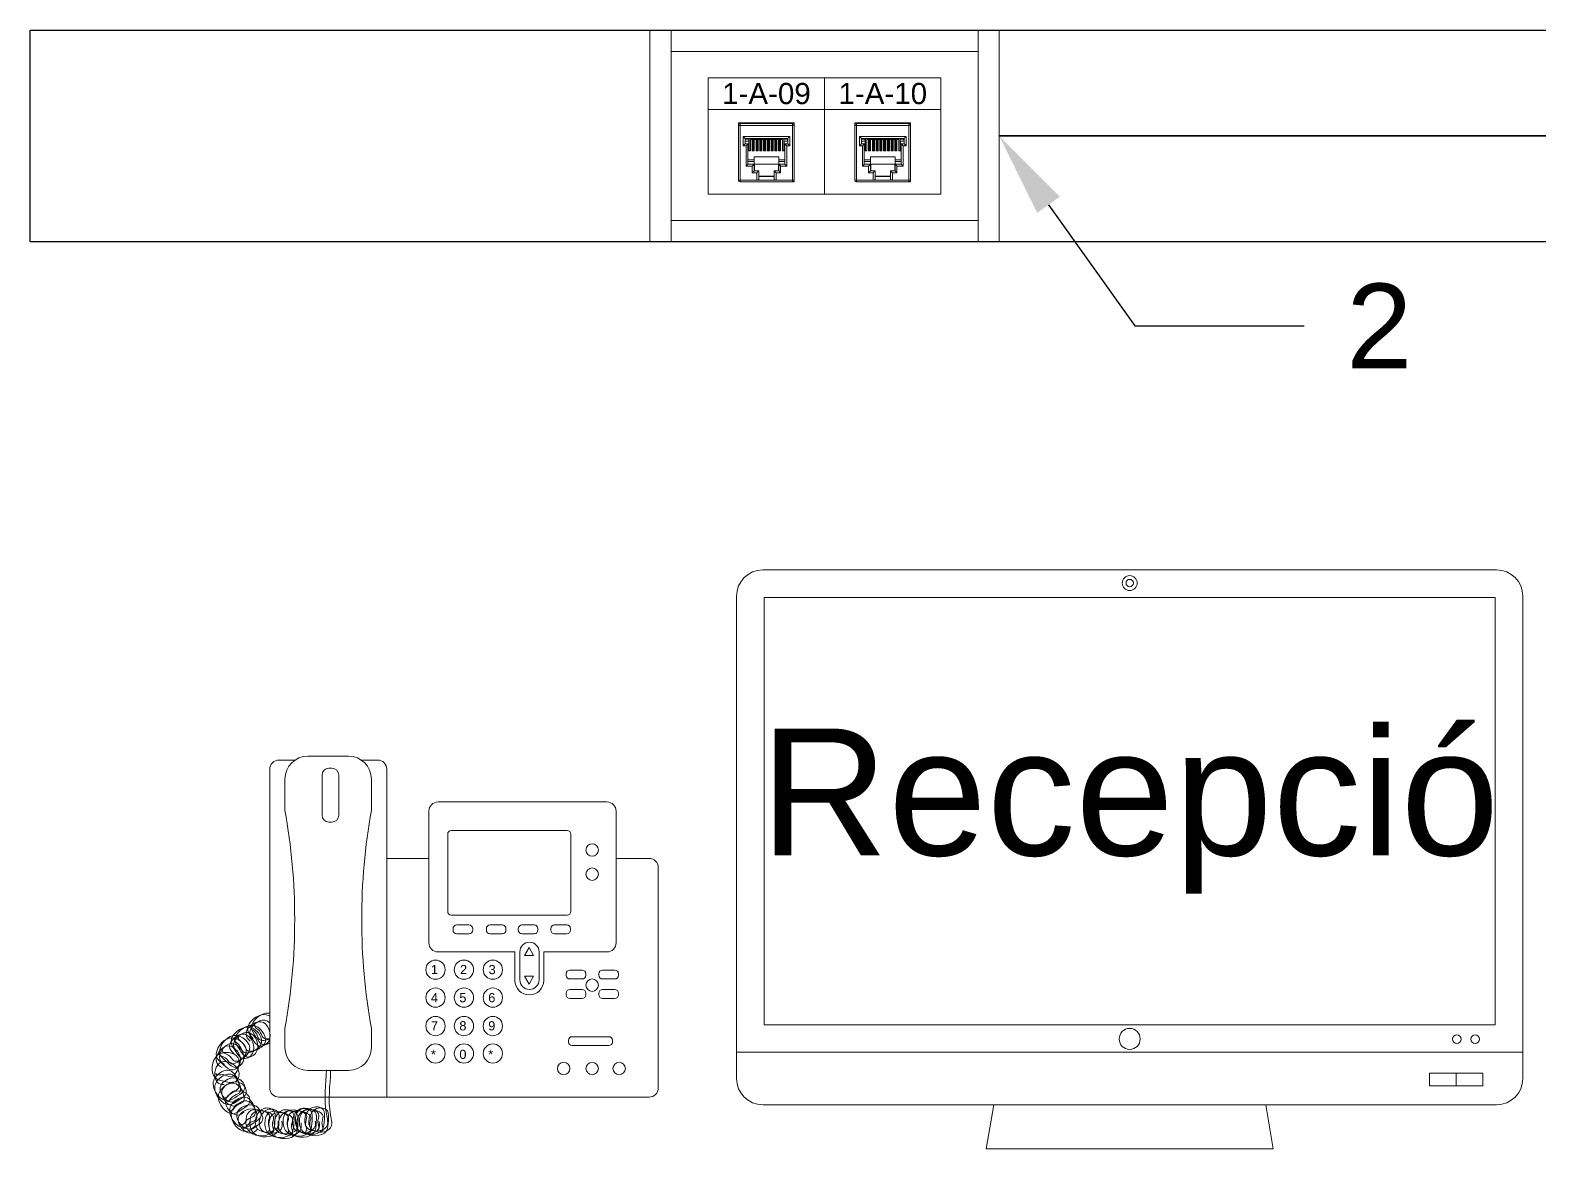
# Model space of a CAD drawing. Header units: millimetres. Extents: x 1256 to 2931, y 3298 to 3694.
# Drawn here: x 1867.1 to 1938.4, y 3333.4 to 3386.2 of the extents above; entities that cross this region are included whole.
import ezdxf
from ezdxf import colors
from ezdxf.entities.mleader import LeaderData, LeaderLine
from ezdxf.math import Vec2, Vec3

# ---------------------------------------------------------------- set-up
doc = ezdxf.new("R2010")
doc.units = ezdxf.units.MM
doc.layers.get('0').update_dxf_attribs({"color": 250, "lineweight": 5})
for name, color, linetype, lineweight in [('Canales', 250, 'Continuous', 25), ('Directrius', 1, 'Continuous', 35), ('Logística', 1, 'Continuous', 35), ('Pantalla Rack', 250, 'Continuous', 5), ('Roseta', 250, 'Continuous', 5), ('Telefonos', 250, 'Continuous', 5)]:
    doc.layers.add(name, color=color, linetype=linetype, lineweight=lineweight)
doc.styles.add('APLUS', font='Arial.ttf', dxfattribs={"width": 0.6})
doc.styles.get("Standard").update_dxf_attribs({"font": 'Arial.ttf'})
pattern_1 = [(45, (1780.6118, 3266.090486), (-0.03132663, 0.03132663), [])]
pattern_2 = [(45, (1786.1118, 3266.090486), (-0.03132663, 0.03132663), [])]

# ---------------------------------------------------------------- blocks, each defined once
blk = doc.blocks.new('MONITOR FRONTAL')
at = {"color": 250}
for p, q in [((-0.23333, 0.36802), (0.23333, 0.36802)), ((-0.25, 0.04469), (-0.25, 0.35135)), ((-0.2325, 0.07885), (-0.2325, 0.35052)), ((-0.2325, 0.35052), (0.2325, 0.35052)), ((0.2325, 0.35052), (0.2325, 0.07885)), ((0.25, 0.35135), (0.25, 0.04469)), ((-0.2325, 0.07885), (0.2325, 0.07885)), ((-0.25, 0.06135), (0.25, 0.06135)), ((0.19073, 0.048), (0.22448, 0.048)), ((0.19073, 0.048), (0.19073, 0.04011)), ((0.20761, 0.048), (0.20761, 0.04011)), ((0.22448, 0.048), (0.22448, 0.04011)), ((0.19073, 0.04011), (0.22448, 0.04011)), ((0.23333, 0.02802), (-0.23333, 0.02802)), ((-0.0913, 0), (-0.08647, 0.02802)), ((-0.08647, 0.02802), (0.08647, 0.02802)), ((0.0913, 0), (0.08647, 0.02802)), ((-0.0913, 0), (0.0913, 0)), ((-0.0913, 0), (0.0913, 0))]:
    blk.add_line(p, q, dxfattribs=at)
for centre, radius in [((0, 0.35969), 0.00476), ((0, 0.35969), 0.00235), ((0, 0.06986), 0.00667), ((0.20805, 0.06973), 0.00276), ((0.21966, 0.06973), 0.00276)]:
    blk.add_circle(centre, radius, dxfattribs=at)
for centre, start, end in [((-0.23333, 0.35135), 90, 180), ((0.23333, 0.35135), 0, 90), ((-0.23333, 0.04469), 180, 270), ((0.23333, 0.04469), 270, 0)]:
    blk.add_arc(centre, 0.01667, start, end, dxfattribs=at)
blk = doc.blocks.new('Telefono VOIP')
for p, q in [((-16.735, 15.928), (-17.501, 15.928)), ((-14.213, 16.112), (-16.13, 16.112)), ((-12.837, 15.928), (-13.607, 15.928)), ((-17.935, 15.494), (-17.935, 0.434)), ((-17.216, 15.026), (-17.216, 13.549)), ((-15.46, 15.221), (-15.46, 13.325)), ((-14.996, 15.546), (-15.135, 15.546)), ((-14.67, 15.221), (-14.67, 13.325)), ((-13.127, 13.549), (-13.127, 15.026)), ((-12.402, 0), (-12.402, 15.494)), ((-1.992, 13.947), (-9.976, 13.947)), ((-15.135, 13), (-14.996, 13)), ((-10.41, 13.513), (-10.41, 7.292)), ((-1.558, 7.292), (-1.558, 13.513)), ((-9.522, 12.428), (-9.522, 8.772)), ((-3.877, 12.602), (-9.348, 12.602)), ((-3.703, 8.772), (-3.703, 12.428)), ((-10.41, 11.282), (-12.402, 11.282)), ((-12.402, 11.282), (-12.402, 0)), ((0, 11.282), (-1.558, 11.282)), ((0.434, 0.434), (0.434, 10.848)), ((-9.348, 8.598), (-3.877, 8.598)), ((-9.269, 7.961), (-9.269, 7.887)), ((-8.515, 8.134), (-9.095, 8.134)), ((-8.341, 7.887), (-8.341, 7.961)), ((-7.693, 7.961), (-7.693, 7.887)), ((-6.94, 8.134), (-7.52, 8.134)), ((-6.766, 7.887), (-6.766, 7.961)), ((-6.184, 7.961), (-6.184, 7.887)), ((-5.43, 8.134), (-6.01, 8.134)), ((-5.256, 7.887), (-5.256, 7.961)), ((-4.641, 7.961), (-4.641, 7.887)), ((-3.888, 8.134), (-4.468, 8.134)), ((-3.714, 7.887), (-3.714, 7.961)), ((-9.095, 7.713), (-8.515, 7.713)), ((-7.52, 7.713), (-6.94, 7.713)), ((-6.01, 7.713), (-5.43, 7.713)), ((-4.468, 7.713), (-3.888, 7.713)), ((-9.976, 6.858), (-6.345, 6.858)), ((-6.345, 6.858), (-6.345, 5.51)), ((-6.111, 6.863), (-6.111, 5.543)), ((-5.674, 7.071), (-5.888, 6.699)), ((-5.888, 6.699), (-5.459, 6.699)), ((-5.459, 6.699), (-5.674, 7.071)), ((-5.2, 6.863), (-5.2, 5.543)), ((-4.979, 6.858), (-1.992, 6.858)), ((-4.979, 6.858), (-4.979, 5.51)), ((-5.459, 5.708), (-5.888, 5.708)), ((-5.888, 5.708), (-5.674, 5.337)), ((-5.674, 5.337), (-5.459, 5.708)), ((-3.92, 5.829), (-3.92, 5.755)), ((-3.166, 6.002), (-3.746, 6.002)), ((-2.992, 5.755), (-2.992, 5.829)), ((-2.377, 5.829), (-2.377, 5.755)), ((-1.623, 6.002), (-2.203, 6.002)), ((-1.45, 5.755), (-1.45, 5.829)), ((-3.746, 5.581), (-3.166, 5.581)), ((-3.166, 5.084), (-3.746, 5.084)), ((-2.203, 5.581), (-1.623, 5.581)), ((-1.623, 5.084), (-2.203, 5.084)), ((-3.92, 4.91), (-3.92, 4.836)), ((-3.746, 4.662), (-3.166, 4.662)), ((-2.992, 4.836), (-2.992, 4.91)), ((-2.377, 4.91), (-2.377, 4.836)), ((-2.203, 4.662), (-1.623, 4.662)), ((-1.45, 4.836), (-1.45, 4.91)), ((-17.216, 3.247), (-17.216, 2.345)), ((-13.127, 2.345), (-13.127, 3.247)), ((-3.642, 2.853), (-1.903, 2.853)), ((-3.816, 2.68), (-3.816, 2.606)), ((-3.642, 2.432), (-1.903, 2.432)), ((-1.729, 2.606), (-1.729, 2.68)), ((-16.13, 1.26), (-14.213, 1.26)), ((-17.501, 0), (-12.402, 0)), ((-12.402, 0), (0, 0))]:
    blk.add_line(p, q)
for centre, radius in [((-2.691, 11.674), 0.295), ((-2.691, 10.537), 0.295), ((-10.097, 6.021), 0.456), ((-8.753, 6.021), 0.456), ((-7.387, 6.021), 0.456), ((-10.097, 4.7), 0.456), ((-8.753, 4.7), 0.456), ((-7.387, 4.7), 0.456), ((-2.691, 5.288), 0.295), ((-10.097, 3.357), 0.456), ((-8.753, 3.357), 0.456), ((-7.387, 3.357), 0.456), ((-10.097, 2.059), 0.456), ((-8.753, 2.059), 0.456), ((-7.387, 2.059), 0.456), ((-4.037, 1.352), 0.295), ((-2.691, 1.352), 0.295), ((-1.412, 1.352), 0.295)]:
    blk.add_circle(centre, radius)
for centre, radius, start, end in [((-17.501, 15.494), 0.434, 90, 180), ((-16.13, 15.026), 1.086, 90, 180), ((-14.213, 15.026), 1.086, 0, 90), ((-12.837, 15.494), 0.434, 0, 90), ((-15.135, 15.221), 0.326, 90, 180), ((-14.996, 15.221), 0.326, 0, 90), ((-9.976, 13.513), 0.434, 90, 180), ((-1.992, 13.513), 0.434, 0, 90), ((-45.783, 8.398), 29.028, 349.77782, 10.22218), ((-15.135, 13.325), 0.326, 180, 270), ((-14.996, 13.325), 0.326, 270, 0), ((15.44, 8.398), 29.028, 169.77782, 190.22218), ((-9.348, 12.428), 0.174, 90, 180), ((-3.877, 12.428), 0.174, 0, 90), ((0, 10.848), 0.434, 0, 90), ((-9.348, 8.772), 0.174, 180, 270), ((-3.877, 8.772), 0.174, 270, 0), ((-9.095, 7.961), 0.174, 90, 180), ((-9.095, 7.887), 0.174, 180, 270), ((-8.515, 7.961), 0.174, 0, 90), ((-8.515, 7.887), 0.174, 270, 0), ((-7.52, 7.961), 0.174, 90, 180), ((-7.52, 7.887), 0.174, 180, 270), ((-6.94, 7.961), 0.174, 0, 90), ((-6.94, 7.887), 0.174, 270, 0), ((-6.01, 7.961), 0.174, 90, 180), ((-6.01, 7.887), 0.174, 180, 270), ((-5.43, 7.961), 0.174, 0, 90), ((-5.43, 7.887), 0.174, 270, 0), ((-4.468, 7.961), 0.174, 90, 180), ((-4.468, 7.887), 0.174, 180, 270), ((-3.888, 7.961), 0.174, 0, 90), ((-3.888, 7.887), 0.174, 270, 0), ((-9.976, 7.292), 0.434, 180, 270), ((-5.656, 6.863), 0.456, 0, 180), ((-1.992, 7.292), 0.434, 270, 0), ((-3.746, 5.829), 0.174, 90, 180), ((-3.746, 5.755), 0.174, 180, 270), ((-3.166, 5.829), 0.174, 0, 90), ((-3.166, 5.755), 0.174, 270, 0), ((-2.203, 5.829), 0.174, 90, 180), ((-2.203, 5.755), 0.174, 180, 270), ((-1.623, 5.829), 0.174, 0, 90), ((-1.623, 5.755), 0.174, 270, 0), ((-5.662, 5.51), 0.683, 180, 0), ((-5.656, 5.543), 0.456, 180, 0), ((-3.746, 4.91), 0.174, 90, 180), ((-3.166, 4.91), 0.174, 0, 90), ((-2.203, 4.91), 0.174, 90, 180), ((-1.623, 4.91), 0.174, 0, 90), ((-3.746, 4.836), 0.174, 180, 270), ((-3.166, 4.836), 0.174, 270, 0), ((-2.203, 4.836), 0.174, 180, 270), ((-1.623, 4.836), 0.174, 270, 0), ((-3.642, 2.68), 0.174, 90, 180), ((-1.903, 2.68), 0.174, 0, 90), ((-16.13, 2.345), 1.086, 180, 270), ((-14.213, 2.345), 1.086, 270, 0), ((-3.642, 2.606), 0.174, 180, 270), ((-1.903, 2.606), 0.174, 270, 0), ((-17.501, 0.434), 0.434, 180, 270), ((0, 0.434), 0.434, 270, 0)]:
    blk.add_arc(centre, radius, start, end)
for points, knots in [([(-18.861, 2.642), (-18.966, 2.743), (-19.243, 3.09), (-18.231, 4.01), (-17.664, 2.672), (-18.481, 2.279), (-18.764, 2.777), (-19.218, 3.358), (-18.426, 4.003), (-18.006, 3.868), (-17.935, 3.829)], [0.528007, 0.528007, 0.528007, 0.528007, 0.61979, 0.830703, 1.060464, 1.179772, 1.285668, 1.404928, 1.650893, 1.705941, 1.705941, 1.705941, 1.705941]), ([(-18.715, 2.756), (-18.8, 2.845), (-19.035, 3.185), (-18.369, 3.79), (-18.003, 3.574), (-17.935, 3.507)], [0.5398901, 0.5398901, 0.5398901, 0.5398901, 0.6197899, 0.8307034, 0.8899436, 0.8899436, 0.8899436, 0.8899436]), ([(-17.935, 2.563), (-18.037, 2.492), (-18.331, 2.415), (-18.578, 2.852), (-19.033, 3.433), (-18.326, 4.008), (-17.95, 3.97), (-17.935, 3.968)], [1.1033357, 1.1033357, 1.1033357, 1.1033357, 1.1797724, 1.2856681, 1.4049276, 1.6508927, 1.6607886, 1.6607886, 1.6607886, 1.6607886]), ([(-20.074, 1.544), (-20.179, 1.609), (-20.492, 1.878), (-19.764, 2.999), (-18.876, 1.849), (-19.566, 1.261), (-19.966, 1.672), (-20.553, 2.118), (-19.849, 3.082), (-19.139, 2.812), (-18.783, 2.358), (-19.056, 1.87), (-19.651, 1.554), (-19.806, 2.026), (-20.205, 2.085), (-20.165, 2.197)], [0.53989, 0.53989, 0.53989, 0.53989, 0.61979, 0.830703, 1.060464, 1.179772, 1.285668, 1.404928, 1.650893, 1.77685, 1.887796, 1.995656, 2.132077, 2.214768, 2.296627, 2.296627, 2.296627, 2.296627]), ([(-19.64, 2.055), (-19.744, 2.156), (-20.021, 2.503), (-19.009, 3.423), (-18.442, 2.085), (-19.26, 1.692), (-19.542, 2.19), (-19.997, 2.771), (-19.071, 3.525), (-18.452, 3.084), (-18.223, 2.554), (-18.612, 2.151), (-19.267, 1.997), (-19.297, 2.493), (-19.667, 2.651), (-19.601, 2.749)], [0.528007, 0.528007, 0.528007, 0.528007, 0.61979, 0.830703, 1.060464, 1.179772, 1.285668, 1.404928, 1.650893, 1.77685, 1.887796, 1.995656, 2.132077, 2.214768, 2.296627, 2.296627, 2.296627, 2.296627]), ([(-19.493, 2.169), (-19.579, 2.258), (-19.813, 2.598), (-18.823, 3.497), (-18.257, 2.159), (-19.074, 1.766), (-19.356, 2.265), (-19.811, 2.846), (-18.885, 3.599), (-18.266, 3.158), (-18.038, 2.628), (-18.426, 2.225), (-19.081, 2.071), (-19.112, 2.567), (-19.482, 2.726), (-19.415, 2.824)], [0.53989, 0.53989, 0.53989, 0.53989, 0.61979, 0.830703, 1.060464, 1.179772, 1.285668, 1.404928, 1.650893, 1.77685, 1.887796, 1.995656, 2.132077, 2.214768, 2.296627, 2.296627, 2.296627, 2.296627]), ([(-17.935, 2.757), (-18.123, 2.672), (-18.491, 2.615), (-18.519, 3.08), (-18.889, 3.238), (-18.823, 3.336)], [2.0148641, 2.0148641, 2.0148641, 2.0148641, 2.1320774, 2.2147682, 2.2966273, 2.2966273, 2.2966273, 2.2966273]), ([(-17.935, 2.768), (-18.064, 2.739), (-18.309, 2.752), (-18.334, 3.154), (-18.704, 3.312), (-18.637, 3.411)], [2.0526814, 2.0526814, 2.0526814, 2.0526814, 2.1320774, 2.2147682, 2.2966273, 2.2966273, 2.2966273, 2.2966273]), ([(-20.187, 1.397), (-20.313, 1.468), (-20.669, 1.733), (-19.924, 2.88), (-19.036, 1.73), (-19.727, 1.142), (-20.126, 1.553), (-20.714, 1.999), (-20.01, 2.963), (-19.299, 2.693), (-18.944, 2.239), (-19.217, 1.751), (-19.811, 1.435), (-19.967, 1.907), (-20.365, 1.966), (-20.326, 2.078)], [0.528007, 0.528007, 0.528007, 0.528007, 0.61979, 0.830703, 1.060464, 1.179772, 1.285668, 1.404928, 1.650893, 1.77685, 1.887796, 1.995656, 2.132077, 2.214768, 2.296627, 2.296627, 2.296627, 2.296627]), ([(-20.094, 0.592), (-20.217, 0.597), (-20.622, 0.681), (-20.528, 2.015), (-19.194, 1.44), (-19.513, 0.591), (-20.061, 0.756), (-20.792, 0.861), (-20.643, 2.046), (-19.892, 2.155), (-19.36, 1.93), (-19.362, 1.37), (-19.729, 0.806), (-20.094, 1.143), (-20.471, 1.002), (-20.491, 1.119)], [0.53989, 0.53989, 0.53989, 0.53989, 0.61979, 0.830703, 1.060464, 1.179772, 1.285668, 1.404928, 1.650893, 1.77685, 1.887796, 1.995656, 2.132077, 2.214768, 2.296627, 2.296627, 2.296627, 2.296627]), ([(-19.395, -0.09), (-19.484, -0.175), (-19.824, -0.409), (-20.723, 0.58), (-19.385, 1.146), (-18.992, 0.329), (-19.491, 0.047), (-20.072, -0.408), (-20.825, 0.518), (-20.384, 1.137), (-19.854, 1.365), (-19.451, 0.977), (-19.297, 0.322), (-19.793, 0.291), (-19.952, -0.079), (-20.05, -0.012)], [0.53989, 0.53989, 0.53989, 0.53989, 0.61979, 0.830703, 1.060464, 1.179772, 1.285668, 1.404928, 1.650893, 1.77685, 1.887796, 1.995656, 2.132077, 2.214768, 2.296627, 2.296627, 2.296627, 2.296627]), ([(-19.281, -0.236), (-19.382, -0.341), (-19.729, -0.618), (-20.649, 0.394), (-19.311, 0.961), (-18.918, 0.144), (-19.416, -0.138), (-19.997, -0.593), (-20.751, 0.333), (-20.31, 0.951), (-19.78, 1.18), (-19.377, 0.792), (-19.223, 0.137), (-19.719, 0.106), (-19.877, -0.264), (-19.975, -0.198)], [0.528007, 0.528007, 0.528007, 0.528007, 0.61979, 0.830703, 1.060464, 1.179772, 1.285668, 1.404928, 1.650893, 1.77685, 1.887796, 1.995656, 2.132077, 2.214768, 2.296627, 2.296627, 2.296627, 2.296627]), ([(-19.149, -0.704), (-19.238, -0.789), (-19.578, -1.024), (-20.477, -0.034), (-19.14, 0.532), (-18.746, -0.285), (-19.245, -0.567), (-19.826, -1.022), (-20.579, -0.096), (-20.138, 0.523), (-19.608, 0.751), (-19.205, 0.363), (-19.051, -0.292), (-19.548, -0.323), (-19.706, -0.693), (-19.804, -0.626)], [0.53989, 0.53989, 0.53989, 0.53989, 0.61979, 0.830703, 1.060464, 1.179772, 1.285668, 1.404928, 1.650893, 1.77685, 1.887796, 1.995656, 2.132077, 2.214768, 2.296627, 2.296627, 2.296627, 2.296627]), ([(-18.617, -1.359), (-18.706, -1.444), (-19.046, -1.679), (-19.945, -0.689), (-18.607, -0.123), (-18.214, -0.94), (-18.713, -1.222), (-19.294, -1.677), (-20.047, -0.751), (-19.606, -0.132), (-19.076, 0.096), (-18.673, -0.292), (-18.519, -0.947), (-19.015, -0.978), (-19.173, -1.348), (-19.272, -1.281)], [0.53989, 0.53989, 0.53989, 0.53989, 0.61979, 0.830703, 1.060464, 1.179772, 1.285668, 1.404928, 1.650893, 1.77685, 1.887796, 1.995656, 2.132077, 2.214768, 2.296627, 2.296627, 2.296627, 2.296627]), ([(-18.503, -1.505), (-18.604, -1.61), (-18.951, -1.887), (-19.871, -0.875), (-18.533, -0.308), (-18.14, -1.125), (-18.638, -1.408), (-19.219, -1.862), (-19.973, -0.936), (-19.531, -0.318), (-19.001, -0.089), (-18.599, -0.477), (-18.445, -1.133), (-18.941, -1.163), (-19.099, -1.533), (-19.197, -1.467)], [0.528007, 0.528007, 0.528007, 0.528007, 0.61979, 0.830703, 1.060464, 1.179772, 1.285668, 1.404928, 1.650893, 1.77685, 1.887796, 1.995656, 2.132077, 2.214768, 2.296627, 2.296627, 2.296627, 2.296627]), ([(-17.541, -1.14), (-17.527, -1.262), (-17.545, -1.675), (-18.877, -1.796), (-18.522, -0.387), (-17.633, -0.566), (-17.709, -1.134), (-17.696, -1.871), (-18.889, -1.914), (-19.117, -1.189), (-18.979, -0.629), (-18.427, -0.541), (-17.811, -0.813), (-18.086, -1.228), (-17.886, -1.577), (-17.998, -1.615)], [0.53989, 0.53989, 0.53989, 0.53989, 0.61979, 0.830703, 1.060464, 1.179772, 1.285668, 1.404928, 1.650893, 1.77685, 1.887796, 1.995656, 2.132077, 2.214768, 2.296627, 2.296627, 2.296627, 2.296627]), ([(-17.356, -1.137), (-17.334, -1.281), (-17.322, -1.725), (-18.684, -1.848), (-18.329, -0.439), (-17.44, -0.618), (-17.516, -1.186), (-17.503, -1.924), (-18.696, -1.967), (-18.924, -1.242), (-18.786, -0.681), (-18.234, -0.594), (-17.618, -0.866), (-17.893, -1.28), (-17.693, -1.63), (-17.806, -1.668)], [0.528007, 0.528007, 0.528007, 0.528007, 0.61979, 0.830703, 1.060464, 1.179772, 1.285668, 1.404928, 1.650893, 1.77685, 1.887796, 1.995656, 2.132077, 2.214768, 2.296627, 2.296627, 2.296627, 2.296627]), ([(-16.64, -1.222), (-16.626, -1.344), (-16.644, -1.757), (-17.976, -1.877), (-17.621, -0.469), (-16.732, -0.648), (-16.808, -1.215), (-16.795, -1.953), (-17.988, -1.996), (-18.216, -1.271), (-18.078, -0.71), (-17.526, -0.623), (-16.91, -0.895), (-17.185, -1.31), (-16.985, -1.659), (-17.097, -1.697)], [0.53989, 0.53989, 0.53989, 0.53989, 0.61979, 0.830703, 1.060464, 1.179772, 1.285668, 1.404928, 1.650893, 1.77685, 1.887796, 1.995656, 2.132077, 2.214768, 2.296627, 2.296627, 2.296627, 2.296627]), ([(-16.455, -1.219), (-16.433, -1.363), (-16.421, -1.807), (-17.783, -1.93), (-17.428, -0.521), (-16.539, -0.7), (-16.615, -1.268), (-16.602, -2.006), (-17.795, -2.049), (-18.023, -1.324), (-17.885, -0.763), (-17.333, -0.676), (-16.717, -0.948), (-16.992, -1.362), (-16.792, -1.712), (-16.904, -1.75)], [0.528007, 0.528007, 0.528007, 0.528007, 0.61979, 0.830703, 1.060464, 1.179772, 1.285668, 1.404928, 1.650893, 1.77685, 1.887796, 1.995656, 2.132077, 2.214768, 2.296627, 2.296627, 2.296627, 2.296627]), ([(-15.78, -1.153), (-15.766, -1.276), (-15.784, -1.689), (-17.116, -1.809), (-16.761, -0.4), (-15.872, -0.579), (-15.948, -1.147), (-15.935, -1.885), (-17.128, -1.928), (-17.355, -1.203), (-17.218, -0.642), (-16.666, -0.555), (-16.05, -0.827), (-16.325, -1.241), (-16.125, -1.591), (-16.237, -1.629)], [0.53989, 0.53989, 0.53989, 0.53989, 0.61979, 0.830703, 1.060464, 1.179772, 1.285668, 1.404928, 1.650893, 1.77685, 1.887796, 1.995656, 2.132077, 2.214768, 2.296627, 2.296627, 2.296627, 2.296627]), ([(-15.595, -1.151), (-15.573, -1.294), (-15.561, -1.738), (-16.923, -1.862), (-16.568, -0.453), (-15.679, -0.632), (-15.755, -1.2), (-15.742, -1.938), (-16.935, -1.98), (-17.162, -1.255), (-17.025, -0.695), (-16.473, -0.607), (-15.857, -0.88), (-16.132, -1.294), (-15.932, -1.643), (-16.044, -1.682)], [0.528007, 0.528007, 0.528007, 0.528007, 0.61979, 0.830703, 1.060464, 1.179772, 1.285668, 1.404928, 1.650893, 1.77685, 1.887796, 1.995656, 2.132077, 2.214768, 2.296627, 2.296627, 2.296627, 2.296627])]:
    blk.add_open_spline(points, degree=3, knots=knots)
at = {"start_tangent": (-0.022732, -0.999742), "end_tangent": (-0.946394, -0.323014)}
for points in [[(-15.252, 1.285), (-15.252, -0.797), (-15.252, -1.407), (-16.167, -1.457), (-15.912, -0.492), (-15.404, -0.594), (-15.354, -1.051), (-15.455, -1.559), (-16.522, -1.61), (-16.725, -1.102), (-16.573, -0.645), (-16.116, -0.543), (-15.608, -0.848), (-15.658, -1.203), (-15.658, -1.559)], [(-15.059, 1.233), (-15.059, -0.85), (-15.059, -1.459), (-15.974, -1.51), (-15.72, -0.545), (-15.211, -0.646), (-15.161, -1.104), (-15.262, -1.611), (-16.329, -1.662), (-16.533, -1.154), (-16.38, -0.697), (-15.923, -0.596), (-15.415, -0.9), (-15.465, -1.256), (-15.465, -1.611)]]:
    blk.add_spline(points, degree=3, dxfattribs=at)
at = {"style": 'APLUS'}
for s, p in [('1', (-10.316, 5.81)), ('2', (-8.941, 5.81)), ('3', (-7.589, 5.81)), ('4', (-10.316, 4.481)), ('5', (-8.972, 4.481)), ('6', (-7.606, 4.481)), ('7', (-10.316, 3.152)), ('8', (-8.972, 3.152)), ('9', (-7.606, 3.152)), ('*', (-10.316, 1.8)), ('0', (-8.972, 1.8)), ('*', (-7.606, 1.8))]:
    blk.add_text(s, height=0.434, dxfattribs=at).set_placement(p)

msp = doc.modelspace()

# ---------------------------------------------------------------- hatches: boundary and pattern name
at = {"layer": 'Roseta'}
h = msp.add_hatch(dxfattribs=at)
h.set_pattern_fill('ANSI31', color=256, scale=0.013954, style=0)
h.set_pattern_definition(pattern_1)
h.paths.add_polyline_path([(1901.332, 3381.112), (1901.273, 3381.112), (1901.258, 3381.111), (1901.258, 3380.535), (1901.332, 3380.535)])
h = msp.add_hatch(dxfattribs=at)
h.set_pattern_fill('ANSI31', color=256, scale=0.013954, style=0)
h.set_pattern_definition(pattern_1)
h.paths.add_polyline_path([(1901.51, 3381.112), (1901.447, 3381.112), (1901.435, 3381.111), (1901.435, 3380.535), (1901.51, 3380.535)])
h.paths.add_polyline_path([(1901.686, 3381.112), (1901.611, 3381.112), (1901.611, 3380.535), (1901.686, 3380.535)])
h.paths.add_polyline_path([(1901.864, 3381.112), (1901.789, 3381.112), (1901.789, 3380.535), (1901.864, 3380.535)])
h.paths.add_polyline_path([(1902.041, 3381.112), (1901.966, 3381.112), (1901.966, 3380.535), (1902.041, 3380.535)])
h.paths.add_polyline_path([(1902.143, 3380.535), (1902.218, 3380.535), (1902.218, 3381.112), (1902.143, 3381.112)])
h.paths.add_polyline_path([(1902.322, 3380.535), (1902.396, 3380.535), (1902.396, 3381.112), (1902.322, 3381.112)])
h = msp.add_hatch(dxfattribs=at)
h.set_pattern_fill('ANSI31', color=256, scale=0.013954, style=0)
h.set_pattern_definition(pattern_1)
h.paths.add_polyline_path([(1902.502, 3380.535), (1902.577, 3380.535), (1902.577, 3381.112), (1902.572, 3381.112), (1902.502, 3381.112)])
h = msp.add_hatch(dxfattribs=at)
h.set_pattern_fill('ANSI31', color=256, scale=0.013954, style=0)
h.set_pattern_definition(pattern_2)
h.paths.add_polyline_path([(1906.832, 3381.112), (1906.773, 3381.112), (1906.758, 3381.111), (1906.758, 3380.535), (1906.832, 3380.535)])
h = msp.add_hatch(dxfattribs=at)
h.set_pattern_fill('ANSI31', color=256, scale=0.013954, style=0)
h.set_pattern_definition(pattern_2)
h.paths.add_polyline_path([(1907.01, 3381.112), (1906.947, 3381.112), (1906.935, 3381.111), (1906.935, 3380.535), (1907.01, 3380.535)])
h.paths.add_polyline_path([(1907.186, 3381.112), (1907.111, 3381.112), (1907.111, 3380.535), (1907.186, 3380.535)])
h.paths.add_polyline_path([(1907.364, 3381.112), (1907.289, 3381.112), (1907.289, 3380.535), (1907.364, 3380.535)])
h.paths.add_polyline_path([(1907.541, 3381.112), (1907.466, 3381.112), (1907.466, 3380.535), (1907.541, 3380.535)])
h.paths.add_polyline_path([(1907.643, 3380.535), (1907.718, 3380.535), (1907.718, 3381.112), (1907.643, 3381.112)])
h.paths.add_polyline_path([(1907.822, 3380.535), (1907.896, 3380.535), (1907.896, 3381.112), (1907.822, 3381.112)])
h = msp.add_hatch(dxfattribs=at)
h.set_pattern_fill('ANSI31', color=256, scale=0.013954, style=0)
h.set_pattern_definition(pattern_2)
h.paths.add_polyline_path([(1908.002, 3380.535), (1908.077, 3380.535), (1908.077, 3381.112), (1908.072, 3381.112), (1908.002, 3381.112)])

# ---------------------------------------------------------------- linework, layer by layer
at = {"layer": 'Canales'}
for p, q in [((1867.104, 3386.239), (2064.604, 3386.239)), ((1867.104, 3376.239), (1867.104, 3386.239)), ((2332.104, 3376.239), (1867.104, 3376.239))]:
    msp.add_line(p, q, dxfattribs=at)
at = {"layer": 'Logística'}
msp.add_line((1912.924, 3381.239), (1952.924, 3381.239), dxfattribs=at)
at = {"layer": 'Roseta'}
for p, q in [((1896.404, 3386.239), (1912.924, 3386.239)), ((1896.404, 3376.239), (1896.404, 3386.239)), ((1897.404, 3377.239), (1897.404, 3386.239)), ((1911.924, 3377.239), (1911.924, 3386.239)), ((1912.924, 3386.239), (1912.924, 3376.239)), ((1897.404, 3385.239), (1911.924, 3385.239)), ((1899.164, 3383.989), (1904.664, 3383.989)), ((1899.164, 3378.489), (1899.164, 3383.989)), ((1899.164, 3383.989), (1899.164, 3382.489)), ((1904.664, 3383.989), (1904.664, 3378.489)), ((1904.664, 3383.989), (1910.164, 3383.989)), ((1904.664, 3378.489), (1904.664, 3383.989)), ((1904.664, 3378.489), (1904.664, 3383.989)), ((1910.164, 3383.989), (1910.164, 3378.489)), ((1899.164, 3382.489), (1910.164, 3382.489)), ((1900.589, 3381.859), (1903.223, 3381.859)), ((1906.089, 3381.859), (1908.723, 3381.859)), ((1903.153, 3379.068), (1900.676, 3379.068)), ((1908.653, 3379.068), (1906.176, 3379.068)), ((1904.664, 3378.489), (1899.164, 3378.489)), ((1910.164, 3378.489), (1904.664, 3378.489)), ((1911.924, 3377.239), (1897.404, 3377.239)), ((1897.404, 3377.239), (1897.404, 3376.239)), ((1911.924, 3377.239), (1911.924, 3376.239)), ((1912.924, 3376.239), (1896.404, 3376.239))]:
    msp.add_line(p, q, dxfattribs=at)
at = {"layer": 'Roseta', "linetype": 'Continuous'}
for p, q in [((1900.589, 3379.155), (1900.589, 3381.859)), ((1900.589, 3381.736), (1903.223, 3381.736)), ((1900.676, 3379.068), (1900.676, 3381.859)), ((1900.676, 3381.824), (1903.153, 3381.824)), ((1903.153, 3379.068), (1903.153, 3381.859)), ((1903.223, 3379.068), (1903.223, 3381.859)), ((1906.089, 3379.155), (1906.089, 3381.859)), ((1906.089, 3381.736), (1908.723, 3381.736)), ((1906.176, 3379.068), (1906.176, 3381.859)), ((1906.176, 3381.824), (1908.653, 3381.824)), ((1908.653, 3379.068), (1908.653, 3381.859)), ((1908.723, 3379.068), (1908.723, 3381.859)), ((1900.816, 3381.211), (1903.013, 3381.211)), ((1900.816, 3380.777), (1900.816, 3381.211)), ((1900.903, 3381.124), (1902.926, 3381.124)), ((1900.903, 3380.864), (1900.903, 3381.124)), ((1900.903, 3381.124), (1900.903, 3381.124)), ((1900.903, 3381.112), (1902.926, 3381.112)), ((1900.903, 3381.072), (1900.911, 3381.072)), ((1900.911, 3380.995), (1900.911, 3381.112)), ((1901.086, 3381.082), (1900.911, 3381.082)), ((1901.086, 3380.995), (1900.911, 3380.995)), ((1901.077, 3380.995), (1901.077, 3380.535)), ((1901.086, 3380.535), (1901.086, 3381.112)), ((1901.095, 3381.112), (1901.095, 3380.535)), ((1901.162, 3380.535), (1901.162, 3381.073)), ((1901.162, 3381.073), (1901.244, 3381.073)), ((1901.244, 3381.072), (1901.162, 3381.072)), ((1901.244, 3380.535), (1901.244, 3381.073)), ((1901.251, 3381.112), (1901.251, 3380.535)), ((1901.258, 3381.112), (1901.258, 3380.535)), ((1901.273, 3381.112), (1901.258, 3381.111)), ((1901.332, 3381.112), (1901.332, 3380.535)), ((1901.34, 3380.535), (1901.34, 3381.073)), ((1901.34, 3381.073), (1901.422, 3381.073)), ((1901.422, 3381.072), (1901.34, 3381.072)), ((1901.422, 3380.535), (1901.422, 3381.073)), ((1901.43, 3381.112), (1901.43, 3380.535)), ((1901.435, 3381.112), (1901.435, 3380.535)), ((1901.447, 3381.112), (1901.435, 3381.111)), ((1901.51, 3381.112), (1901.51, 3380.535)), ((1901.518, 3380.535), (1901.518, 3381.073)), ((1901.518, 3381.073), (1901.6, 3381.073)), ((1901.6, 3381.072), (1901.518, 3381.072)), ((1901.6, 3380.535), (1901.6, 3381.073)), ((1901.609, 3381.112), (1901.609, 3380.535)), ((1901.611, 3381.112), (1901.611, 3380.535)), ((1901.686, 3381.112), (1901.686, 3380.535)), ((1901.696, 3380.535), (1901.696, 3381.073)), ((1901.696, 3381.073), (1901.777, 3381.073)), ((1901.777, 3381.072), (1901.696, 3381.072)), ((1901.777, 3380.535), (1901.777, 3381.073)), ((1901.787, 3381.112), (1901.787, 3380.535)), ((1901.789, 3381.112), (1901.789, 3380.535)), ((1901.864, 3381.112), (1901.864, 3380.535)), ((1901.873, 3380.535), (1901.873, 3381.073)), ((1901.873, 3381.073), (1901.955, 3381.073)), ((1901.955, 3381.072), (1901.873, 3381.072)), ((1901.955, 3380.535), (1901.955, 3381.073)), ((1901.966, 3381.112), (1901.966, 3380.535)), ((1902.041, 3381.112), (1902.041, 3380.535)), ((1902.041, 3381.112), (1902.041, 3380.535)), ((1902.051, 3380.535), (1902.051, 3381.073)), ((1902.051, 3381.073), (1902.133, 3381.073)), ((1902.133, 3381.072), (1902.051, 3381.072)), ((1902.133, 3380.535), (1902.133, 3381.073)), ((1902.143, 3381.112), (1902.143, 3380.535)), ((1902.218, 3381.112), (1902.218, 3380.535)), ((1902.219, 3381.112), (1902.219, 3380.535)), ((1902.229, 3380.535), (1902.229, 3381.073)), ((1902.229, 3381.073), (1902.311, 3381.073)), ((1902.311, 3381.072), (1902.229, 3381.072)), ((1902.311, 3380.535), (1902.311, 3381.073)), ((1902.322, 3381.112), (1902.322, 3380.535)), ((1902.396, 3381.112), (1902.396, 3380.535)), ((1902.4, 3381.112), (1902.4, 3380.535)), ((1902.407, 3380.535), (1902.407, 3381.073)), ((1902.407, 3381.073), (1902.489, 3381.073)), ((1902.489, 3381.072), (1902.407, 3381.072)), ((1902.489, 3380.535), (1902.489, 3381.073)), ((1902.502, 3381.112), (1902.502, 3380.535)), ((1902.577, 3381.112), (1902.572, 3381.112)), ((1902.577, 3381.113), (1902.577, 3381.112)), ((1902.577, 3381.112), (1902.577, 3380.535)), ((1902.581, 3381.112), (1902.581, 3380.535)), ((1902.585, 3380.535), (1902.585, 3381.073)), ((1902.585, 3381.073), (1902.667, 3381.073)), ((1902.667, 3381.072), (1902.585, 3381.072)), ((1902.667, 3380.535), (1902.667, 3381.073)), ((1902.734, 3380.535), (1902.734, 3381.112)), ((1902.743, 3380.535), (1902.743, 3381.112)), ((1902.743, 3381.082), (1902.917, 3381.082)), ((1902.917, 3380.995), (1902.743, 3380.995)), ((1902.752, 3380.995), (1902.752, 3380.535)), ((1902.917, 3380.995), (1902.917, 3381.112)), ((1902.926, 3381.072), (1902.917, 3381.072)), ((1902.926, 3381.124), (1902.926, 3380.864)), ((1902.926, 3381.124), (1902.926, 3381.124)), ((1903.013, 3381.211), (1903.013, 3380.777)), ((1906.316, 3381.211), (1908.513, 3381.211)), ((1906.316, 3380.777), (1906.316, 3381.211)), ((1906.403, 3381.124), (1908.426, 3381.124)), ((1906.403, 3380.864), (1906.403, 3381.124)), ((1906.403, 3381.124), (1906.403, 3381.124)), ((1906.403, 3381.112), (1908.426, 3381.112)), ((1906.403, 3381.072), (1906.411, 3381.072)), ((1906.411, 3380.995), (1906.411, 3381.112)), ((1906.586, 3381.082), (1906.411, 3381.082)), ((1906.586, 3380.995), (1906.411, 3380.995)), ((1906.577, 3380.995), (1906.577, 3380.535)), ((1906.586, 3380.535), (1906.586, 3381.112)), ((1906.595, 3381.112), (1906.595, 3380.535)), ((1906.662, 3380.535), (1906.662, 3381.073)), ((1906.662, 3381.073), (1906.744, 3381.073)), ((1906.744, 3381.072), (1906.662, 3381.072)), ((1906.744, 3380.535), (1906.744, 3381.073)), ((1906.751, 3381.112), (1906.751, 3380.535)), ((1906.758, 3381.112), (1906.758, 3380.535)), ((1906.773, 3381.112), (1906.758, 3381.111)), ((1906.832, 3381.112), (1906.832, 3380.535)), ((1906.84, 3380.535), (1906.84, 3381.073)), ((1906.84, 3381.073), (1906.922, 3381.073)), ((1906.922, 3381.072), (1906.84, 3381.072)), ((1906.922, 3380.535), (1906.922, 3381.073)), ((1906.93, 3381.112), (1906.93, 3380.535)), ((1906.935, 3381.112), (1906.935, 3380.535)), ((1906.947, 3381.112), (1906.935, 3381.111)), ((1907.01, 3381.112), (1907.01, 3380.535)), ((1907.018, 3380.535), (1907.018, 3381.073)), ((1907.018, 3381.073), (1907.1, 3381.073)), ((1907.1, 3381.072), (1907.018, 3381.072)), ((1907.1, 3380.535), (1907.1, 3381.073)), ((1907.109, 3381.112), (1907.109, 3380.535)), ((1907.111, 3381.112), (1907.111, 3380.535)), ((1907.186, 3381.112), (1907.186, 3380.535)), ((1907.196, 3380.535), (1907.196, 3381.073)), ((1907.196, 3381.073), (1907.277, 3381.073)), ((1907.277, 3381.072), (1907.196, 3381.072)), ((1907.277, 3380.535), (1907.277, 3381.073)), ((1907.287, 3381.112), (1907.287, 3380.535)), ((1907.289, 3381.112), (1907.289, 3380.535)), ((1907.364, 3381.112), (1907.364, 3380.535)), ((1907.373, 3380.535), (1907.373, 3381.073)), ((1907.373, 3381.073), (1907.455, 3381.073)), ((1907.455, 3381.072), (1907.373, 3381.072)), ((1907.455, 3380.535), (1907.455, 3381.073)), ((1907.466, 3381.112), (1907.466, 3380.535)), ((1907.541, 3381.112), (1907.541, 3380.535)), ((1907.541, 3381.112), (1907.541, 3380.535)), ((1907.551, 3380.535), (1907.551, 3381.073)), ((1907.551, 3381.073), (1907.633, 3381.073)), ((1907.633, 3381.072), (1907.551, 3381.072)), ((1907.633, 3380.535), (1907.633, 3381.073)), ((1907.643, 3381.112), (1907.643, 3380.535)), ((1907.718, 3381.112), (1907.718, 3380.535)), ((1907.719, 3381.112), (1907.719, 3380.535)), ((1907.729, 3380.535), (1907.729, 3381.073)), ((1907.729, 3381.073), (1907.811, 3381.073)), ((1907.811, 3381.072), (1907.729, 3381.072)), ((1907.811, 3380.535), (1907.811, 3381.073)), ((1907.822, 3381.112), (1907.822, 3380.535)), ((1907.896, 3381.112), (1907.896, 3380.535)), ((1907.9, 3381.112), (1907.9, 3380.535)), ((1907.907, 3380.535), (1907.907, 3381.073)), ((1907.907, 3381.073), (1907.989, 3381.073)), ((1907.989, 3381.072), (1907.907, 3381.072)), ((1907.989, 3380.535), (1907.989, 3381.073)), ((1908.002, 3381.112), (1908.002, 3380.535)), ((1908.077, 3381.112), (1908.072, 3381.112)), ((1908.077, 3381.113), (1908.077, 3381.112)), ((1908.077, 3381.112), (1908.077, 3380.535)), ((1908.081, 3381.112), (1908.081, 3380.535)), ((1908.085, 3380.535), (1908.085, 3381.073)), ((1908.085, 3381.073), (1908.167, 3381.073)), ((1908.167, 3381.072), (1908.085, 3381.072)), ((1908.167, 3380.535), (1908.167, 3381.073)), ((1908.234, 3380.535), (1908.234, 3381.112)), ((1908.243, 3380.535), (1908.243, 3381.112)), ((1908.243, 3381.082), (1908.417, 3381.082)), ((1908.417, 3380.995), (1908.243, 3380.995)), ((1908.252, 3380.995), (1908.252, 3380.535)), ((1908.417, 3380.995), (1908.417, 3381.112)), ((1908.426, 3381.072), (1908.417, 3381.072)), ((1908.426, 3381.124), (1908.426, 3380.864)), ((1908.426, 3381.124), (1908.426, 3381.124)), ((1908.513, 3381.211), (1908.513, 3380.777)), ((1900.955, 3380.777), (1900.816, 3380.777)), ((1900.903, 3380.864), (1901.077, 3380.864)), ((1900.955, 3379.818), (1900.955, 3380.777)), ((1901.042, 3379.905), (1901.042, 3380.864)), ((1901.162, 3380.535), (1901.077, 3380.535)), ((1901.34, 3380.535), (1901.244, 3380.535)), ((1901.33, 3379.591), (1901.33, 3380.254)), ((1902.499, 3380.254), (1901.33, 3380.254)), ((1901.518, 3380.535), (1901.422, 3380.535)), ((1901.696, 3380.535), (1901.6, 3380.535)), ((1901.873, 3380.535), (1901.777, 3380.535)), ((1902.051, 3380.535), (1901.955, 3380.535)), ((1902.229, 3380.535), (1902.133, 3380.535)), ((1902.407, 3380.535), (1902.311, 3380.535)), ((1902.585, 3380.535), (1902.489, 3380.535)), ((1902.499, 3379.591), (1902.499, 3380.254)), ((1902.752, 3380.535), (1902.667, 3380.535)), ((1902.926, 3380.864), (1902.752, 3380.864)), ((1902.786, 3380.864), (1902.786, 3379.905)), ((1903.013, 3380.777), (1902.874, 3380.777)), ((1902.874, 3380.777), (1902.874, 3379.818)), ((1906.455, 3380.777), (1906.316, 3380.777)), ((1906.403, 3380.864), (1906.577, 3380.864)), ((1906.455, 3379.818), (1906.455, 3380.777)), ((1906.542, 3379.905), (1906.542, 3380.864)), ((1906.662, 3380.535), (1906.577, 3380.535)), ((1906.84, 3380.535), (1906.744, 3380.535)), ((1906.83, 3379.591), (1906.83, 3380.254)), ((1907.999, 3380.254), (1906.83, 3380.254)), ((1907.018, 3380.535), (1906.922, 3380.535)), ((1907.196, 3380.535), (1907.1, 3380.535)), ((1907.373, 3380.535), (1907.277, 3380.535)), ((1907.551, 3380.535), (1907.455, 3380.535)), ((1907.729, 3380.535), (1907.633, 3380.535)), ((1907.907, 3380.535), (1907.811, 3380.535)), ((1908.085, 3380.535), (1907.989, 3380.535)), ((1907.999, 3379.591), (1907.999, 3380.254)), ((1908.252, 3380.535), (1908.167, 3380.535)), ((1908.426, 3380.864), (1908.252, 3380.864)), ((1908.286, 3380.864), (1908.286, 3379.905)), ((1908.513, 3380.777), (1908.374, 3380.777)), ((1908.374, 3380.777), (1908.374, 3379.818)), ((1901.243, 3379.818), (1900.955, 3379.818)), ((1901.33, 3380.114), (1901.042, 3380.114)), ((1901.33, 3380.027), (1901.042, 3380.027)), ((1902.786, 3379.905), (1901.042, 3379.905)), ((1901.243, 3379.504), (1901.243, 3379.818)), ((1901.461, 3379.504), (1901.243, 3379.504)), ((1901.548, 3379.591), (1901.33, 3379.591)), ((1901.334, 3379.905), (1901.334, 3379.591)), ((1901.342, 3379.905), (1901.342, 3379.591)), ((1901.461, 3379.504), (1901.461, 3379.155)), ((1901.548, 3379.591), (1901.548, 3379.181)), ((1902.281, 3379.181), (1902.281, 3379.591)), ((1902.499, 3379.591), (1902.281, 3379.591)), ((1902.368, 3379.155), (1902.368, 3379.504)), ((1902.586, 3379.504), (1902.368, 3379.504)), ((1902.487, 3379.591), (1902.487, 3379.905)), ((1902.495, 3379.591), (1902.495, 3379.905)), ((1902.786, 3380.114), (1902.499, 3380.114)), ((1902.786, 3380.027), (1902.499, 3380.027)), ((1902.586, 3379.818), (1902.586, 3379.504)), ((1902.874, 3379.818), (1902.586, 3379.818)), ((1906.743, 3379.818), (1906.455, 3379.818)), ((1906.83, 3380.114), (1906.542, 3380.114)), ((1906.83, 3380.027), (1906.542, 3380.027)), ((1908.286, 3379.905), (1906.542, 3379.905)), ((1906.743, 3379.504), (1906.743, 3379.818)), ((1906.961, 3379.504), (1906.743, 3379.504)), ((1907.048, 3379.591), (1906.83, 3379.591)), ((1906.834, 3379.905), (1906.834, 3379.591)), ((1906.842, 3379.905), (1906.842, 3379.591)), ((1906.961, 3379.504), (1906.961, 3379.155)), ((1907.048, 3379.591), (1907.048, 3379.181)), ((1907.781, 3379.181), (1907.781, 3379.591)), ((1907.999, 3379.591), (1907.781, 3379.591)), ((1907.868, 3379.155), (1907.868, 3379.504)), ((1908.086, 3379.504), (1907.868, 3379.504)), ((1907.987, 3379.591), (1907.987, 3379.905)), ((1907.995, 3379.591), (1907.995, 3379.905)), ((1908.286, 3380.114), (1907.999, 3380.114)), ((1908.286, 3380.027), (1907.999, 3380.027)), ((1908.086, 3379.818), (1908.086, 3379.504)), ((1908.374, 3379.818), (1908.086, 3379.818)), ((1900.589, 3379.155), (1903.223, 3379.155)), ((1901.548, 3379.347), (1902.281, 3379.347)), ((1901.548, 3379.338), (1902.281, 3379.338)), ((1901.548, 3379.329), (1902.281, 3379.329)), ((1906.089, 3379.155), (1908.723, 3379.155)), ((1907.048, 3379.347), (1907.781, 3379.347)), ((1907.048, 3379.338), (1907.781, 3379.338)), ((1907.048, 3379.329), (1907.781, 3379.329))]:
    msp.add_line(p, q, dxfattribs=at)
for centre, start, end in [((1900.676, 3381.736), 90, 180), ((1903.153, 3381.736), 36.23422, 90), ((1906.176, 3381.736), 90, 180), ((1908.653, 3381.736), 36.23422, 90), ((1900.676, 3379.155), 180, 270), ((1903.153, 3379.155), 270, 323.26635), ((1906.176, 3379.155), 180, 270), ((1908.653, 3379.155), 270, 323.26635)]:
    msp.add_arc(centre, 0.0872, start, end, dxfattribs=at)
for points, start_tangent, end_tangent in [([(1900.903, 3381.124), (1900.9, 3381.127), (1900.892, 3381.134), (1900.882, 3381.144), (1900.871, 3381.156), (1900.858, 3381.169), (1900.844, 3381.183), (1900.83, 3381.197), (1900.816, 3381.211)], (-0.707107, 0.707107), (-0.707107, 0.707107)), ([(1902.926, 3381.124), (1902.929, 3381.127), (1902.936, 3381.134), (1902.946, 3381.144), (1902.958, 3381.156), (1902.971, 3381.169), (1902.985, 3381.183), (1902.999, 3381.197), (1903.013, 3381.211)], (0.707107, 0.707107), (0.707107, 0.707107)), ([(1906.403, 3381.124), (1906.4, 3381.127), (1906.392, 3381.134), (1906.382, 3381.144), (1906.371, 3381.156), (1906.358, 3381.169), (1906.344, 3381.183), (1906.33, 3381.197), (1906.316, 3381.211)], (-0.707107, 0.707107), (-0.707107, 0.707107)), ([(1908.426, 3381.124), (1908.429, 3381.127), (1908.436, 3381.134), (1908.446, 3381.144), (1908.458, 3381.156), (1908.471, 3381.169), (1908.485, 3381.183), (1908.499, 3381.197), (1908.513, 3381.211)], (0.707107, 0.707107), (0.707107, 0.707107)), ([(1900.816, 3380.777), (1900.83, 3380.791), (1900.844, 3380.806), (1900.858, 3380.82), (1900.871, 3380.833), (1900.883, 3380.845), (1900.893, 3380.855), (1900.9, 3380.862), (1900.903, 3380.864)], (0.707107, 0.707107), (0.707107, 0.707107)), ([(1900.955, 3380.777), (1900.969, 3380.791), (1900.984, 3380.806), (1900.998, 3380.82), (1901.011, 3380.833), (1901.023, 3380.845), (1901.033, 3380.855), (1901.04, 3380.862), (1901.042, 3380.864)], (0.707107, 0.707107), (0.707107, 0.707107)), ([(1902.874, 3380.777), (1902.86, 3380.791), (1902.845, 3380.806), (1902.831, 3380.82), (1902.818, 3380.833), (1902.806, 3380.845), (1902.796, 3380.855), (1902.789, 3380.862), (1902.786, 3380.864)], (-0.707107, 0.707107), (-0.707107, 0.707107)), ([(1903.013, 3380.777), (1902.999, 3380.791), (1902.985, 3380.806), (1902.971, 3380.82), (1902.957, 3380.833), (1902.946, 3380.845), (1902.936, 3380.855), (1902.929, 3380.862), (1902.926, 3380.864)], (-0.707107, 0.707107), (-0.707107, 0.707107)), ([(1906.316, 3380.777), (1906.33, 3380.791), (1906.344, 3380.806), (1906.358, 3380.82), (1906.371, 3380.833), (1906.383, 3380.845), (1906.393, 3380.855), (1906.4, 3380.862), (1906.403, 3380.864)], (0.707107, 0.707107), (0.707107, 0.707107)), ([(1906.455, 3380.777), (1906.469, 3380.791), (1906.484, 3380.806), (1906.498, 3380.82), (1906.511, 3380.833), (1906.523, 3380.845), (1906.533, 3380.855), (1906.54, 3380.862), (1906.542, 3380.864)], (0.707107, 0.707107), (0.707107, 0.707107)), ([(1908.374, 3380.777), (1908.36, 3380.791), (1908.345, 3380.806), (1908.331, 3380.82), (1908.318, 3380.833), (1908.306, 3380.845), (1908.296, 3380.855), (1908.289, 3380.862), (1908.286, 3380.864)], (-0.707107, 0.707107), (-0.707107, 0.707107)), ([(1908.513, 3380.777), (1908.499, 3380.791), (1908.485, 3380.806), (1908.471, 3380.82), (1908.457, 3380.833), (1908.446, 3380.845), (1908.436, 3380.855), (1908.429, 3380.862), (1908.426, 3380.864)], (-0.707107, 0.707107), (-0.707107, 0.707107)), ([(1900.955, 3379.818), (1900.969, 3379.832), (1900.984, 3379.846), (1900.998, 3379.86), (1901.011, 3379.874), (1901.023, 3379.885), (1901.033, 3379.895), (1901.04, 3379.902), (1901.042, 3379.905)], (0.707107, 0.707107), (0.707107, 0.707107)), ([(1901.243, 3379.818), (1901.257, 3379.832), (1901.271, 3379.846), (1901.285, 3379.86), (1901.299, 3379.874), (1901.311, 3379.885), (1901.32, 3379.895), (1901.327, 3379.902), (1901.33, 3379.905)], (0.707107, 0.707107), (0.707107, 0.707107)), ([(1901.243, 3379.504), (1901.257, 3379.518), (1901.271, 3379.532), (1901.285, 3379.546), (1901.299, 3379.56), (1901.311, 3379.572), (1901.32, 3379.581), (1901.327, 3379.588), (1901.33, 3379.591)], (0.707107, 0.707107), (0.707107, 0.707107)), ([(1901.461, 3379.504), (1901.475, 3379.518), (1901.489, 3379.532), (1901.503, 3379.546), (1901.517, 3379.56), (1901.529, 3379.572), (1901.538, 3379.581), (1901.545, 3379.588), (1901.548, 3379.591)], (0.707107, 0.707107), (0.707107, 0.707107)), ([(1902.368, 3379.504), (1902.354, 3379.518), (1902.339, 3379.532), (1902.325, 3379.546), (1902.312, 3379.56), (1902.3, 3379.572), (1902.29, 3379.581), (1902.283, 3379.588), (1902.281, 3379.591)], (-0.707107, 0.707107), (-0.707107, 0.707107)), ([(1902.586, 3379.818), (1902.572, 3379.832), (1902.557, 3379.846), (1902.543, 3379.86), (1902.53, 3379.874), (1902.518, 3379.885), (1902.508, 3379.895), (1902.501, 3379.902), (1902.499, 3379.905)], (-0.707107, 0.707107), (-0.707107, 0.707107)), ([(1902.586, 3379.504), (1902.572, 3379.518), (1902.557, 3379.532), (1902.543, 3379.546), (1902.53, 3379.56), (1902.518, 3379.572), (1902.508, 3379.581), (1902.501, 3379.588), (1902.499, 3379.591)], (-0.707107, 0.707107), (-0.707107, 0.707107)), ([(1902.874, 3379.818), (1902.86, 3379.832), (1902.845, 3379.846), (1902.831, 3379.86), (1902.818, 3379.874), (1902.806, 3379.885), (1902.796, 3379.895), (1902.789, 3379.902), (1902.786, 3379.905)], (-0.707107, 0.707107), (-0.707107, 0.707107)), ([(1906.455, 3379.818), (1906.469, 3379.832), (1906.484, 3379.846), (1906.498, 3379.86), (1906.511, 3379.874), (1906.523, 3379.885), (1906.533, 3379.895), (1906.54, 3379.902), (1906.542, 3379.905)], (0.707107, 0.707107), (0.707107, 0.707107)), ([(1906.743, 3379.818), (1906.757, 3379.832), (1906.771, 3379.846), (1906.785, 3379.86), (1906.799, 3379.874), (1906.811, 3379.885), (1906.82, 3379.895), (1906.827, 3379.902), (1906.83, 3379.905)], (0.707107, 0.707107), (0.707107, 0.707107)), ([(1906.743, 3379.504), (1906.757, 3379.518), (1906.771, 3379.532), (1906.785, 3379.546), (1906.799, 3379.56), (1906.811, 3379.572), (1906.82, 3379.581), (1906.827, 3379.588), (1906.83, 3379.591)], (0.707107, 0.707107), (0.707107, 0.707107)), ([(1906.961, 3379.504), (1906.975, 3379.518), (1906.989, 3379.532), (1907.003, 3379.546), (1907.017, 3379.56), (1907.029, 3379.572), (1907.038, 3379.581), (1907.045, 3379.588), (1907.048, 3379.591)], (0.707107, 0.707107), (0.707107, 0.707107)), ([(1907.868, 3379.504), (1907.854, 3379.518), (1907.839, 3379.532), (1907.825, 3379.546), (1907.812, 3379.56), (1907.8, 3379.572), (1907.79, 3379.581), (1907.783, 3379.588), (1907.781, 3379.591)], (-0.707107, 0.707107), (-0.707107, 0.707107)), ([(1908.086, 3379.818), (1908.072, 3379.832), (1908.057, 3379.846), (1908.043, 3379.86), (1908.03, 3379.874), (1908.018, 3379.885), (1908.008, 3379.895), (1908.001, 3379.902), (1907.999, 3379.905)], (-0.707107, 0.707107), (-0.707107, 0.707107)), ([(1908.086, 3379.504), (1908.072, 3379.518), (1908.057, 3379.532), (1908.043, 3379.546), (1908.03, 3379.56), (1908.018, 3379.572), (1908.008, 3379.581), (1908.001, 3379.588), (1907.999, 3379.591)], (-0.707107, 0.707107), (-0.707107, 0.707107)), ([(1908.374, 3379.818), (1908.36, 3379.832), (1908.345, 3379.846), (1908.331, 3379.86), (1908.318, 3379.874), (1908.306, 3379.885), (1908.296, 3379.895), (1908.289, 3379.902), (1908.286, 3379.905)], (-0.707107, 0.707107), (-0.707107, 0.707107)), ([(1901.548, 3379.181), (1901.545, 3379.174), (1901.536, 3379.168), (1901.522, 3379.162), (1901.504, 3379.158), (1901.483, 3379.156), (1901.461, 3379.155)], (0, -1), (-1, 0)), ([(1902.368, 3379.155), (1902.346, 3379.156), (1902.325, 3379.158), (1902.307, 3379.162), (1902.293, 3379.168), (1902.284, 3379.174), (1902.281, 3379.181)], (-1, 0), (0, 1)), ([(1907.048, 3379.181), (1907.045, 3379.174), (1907.036, 3379.168), (1907.022, 3379.162), (1907.004, 3379.158), (1906.983, 3379.156), (1906.961, 3379.155)], (0, -1), (-1, 0)), ([(1907.868, 3379.155), (1907.846, 3379.156), (1907.825, 3379.158), (1907.807, 3379.162), (1907.793, 3379.168), (1907.784, 3379.174), (1907.781, 3379.181)], (-1, 0), (0, 1))]:
    msp.add_spline(points, degree=3, dxfattribs=dict(at, start_tangent=start_tangent, end_tangent=end_tangent))

# ---------------------------------------------------------------- block references
at = {"layer": 'Pantalla Rack', "xscale": 74.34576990001176, "yscale": 74.34576990001176, "zscale": 74.34576990001176}
msp.add_blockref('MONITOR FRONTAL', (1919.088, 3333.367), dxfattribs=at)
at = {"layer": 'Telefonos'}
msp.add_blockref('Telefono VOIP', (1896.366, 3335.813), dxfattribs=at)

# ---------------------------------------------------------------- texts
at = {"layer": 'Pantalla Rack', "insert": (1919.088, 3349.328), "char_height": 6, "attachment_point": 5}
msp.add_mtext_dynamic_manual_height_columns('Recepció', width=34.63274, gutter_width=5, heights=[0], dxfattribs=at)
at = {"layer": 'Roseta', "char_height": 1, "attachment_point": 5}
for s, insert in [('1-A-09', (1901.914, 3383.238)), ('1-A-10', (1907.414, 3383.238))]:
    msp.add_mtext_dynamic_manual_height_columns(s, width=5.5, gutter_width=12.5, heights=[1.5], dxfattribs=dict(at, insert=insert))

# ---------------------------------------------------------------- leaders
at = {"layer": 'Directrius'}
ml = msp.add_multileader_mtext('Standard', dxfattribs=at)
ml.set_content('2', color=256)
ml.set_leader_properties()
ml.build(insert=Vec2(0, 0))
ctx = ml.context
ctx.base_point, ctx.plane_origin = Vec3(1927.337, 3372.26), Vec3(1915.431, 3381.239)
notes = []
notes.append((ctx, [(0, (1, 1, 0), (1919.337, 3372.26), (1, 0), 8, [(0, [(1912.924, 3381.239)], 0, [])])]))
ctx.mtext.insert, ctx.mtext.flow_direction = Vec3(1929.337, 3374.26), 5
for ctx, leaders in notes:
    for number, flags, end, landing, length, lines in leaders:
        leader = LeaderData()
        leader.index, (leader.has_last_leader_line, leader.has_dogleg_vector, leader.attachment_direction) = number, flags
        leader.last_leader_point, leader.dogleg_vector, leader.dogleg_length = Vec3(end), Vec3(landing), length
        for number, points, colour, breaks in lines:
            line = LeaderLine()
            line.index, line.vertices, line.color, line.breaks = number, Vec3.list(points), colors.encode_raw_color(colour), breaks
            leader.lines.append(line)
        ctx.leaders.append(leader)

doc.saveas('drawing.dxf')
